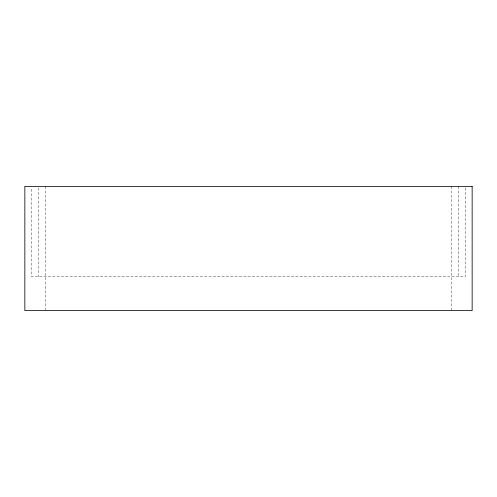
<?xml version="1.0" encoding="UTF-8"?>
<svg xmlns="http://www.w3.org/2000/svg" width="497" height="497" viewBox="0 0 497 497"><rect width="100%" height="100%" fill="white"/><g stroke="black" fill="none" stroke-linecap="round" stroke-linejoin="round"><path stroke-width="0.37" stroke-dasharray="2.48 1.86" d="M465.372 187.922L465.372 276.736L31.628 276.736L31.628 187.922M458.594 186.375L458.594 276.736M451.816 186.375L451.816 309.848M45.184 186.375L45.184 309.848M38.406 187.922L38.406 276.736"/><path stroke-width="0.75" d="M472.15 186.375L24.85 186.375L24.85 310.625L472.15 310.625L472.15 186.375"/></g></svg>
